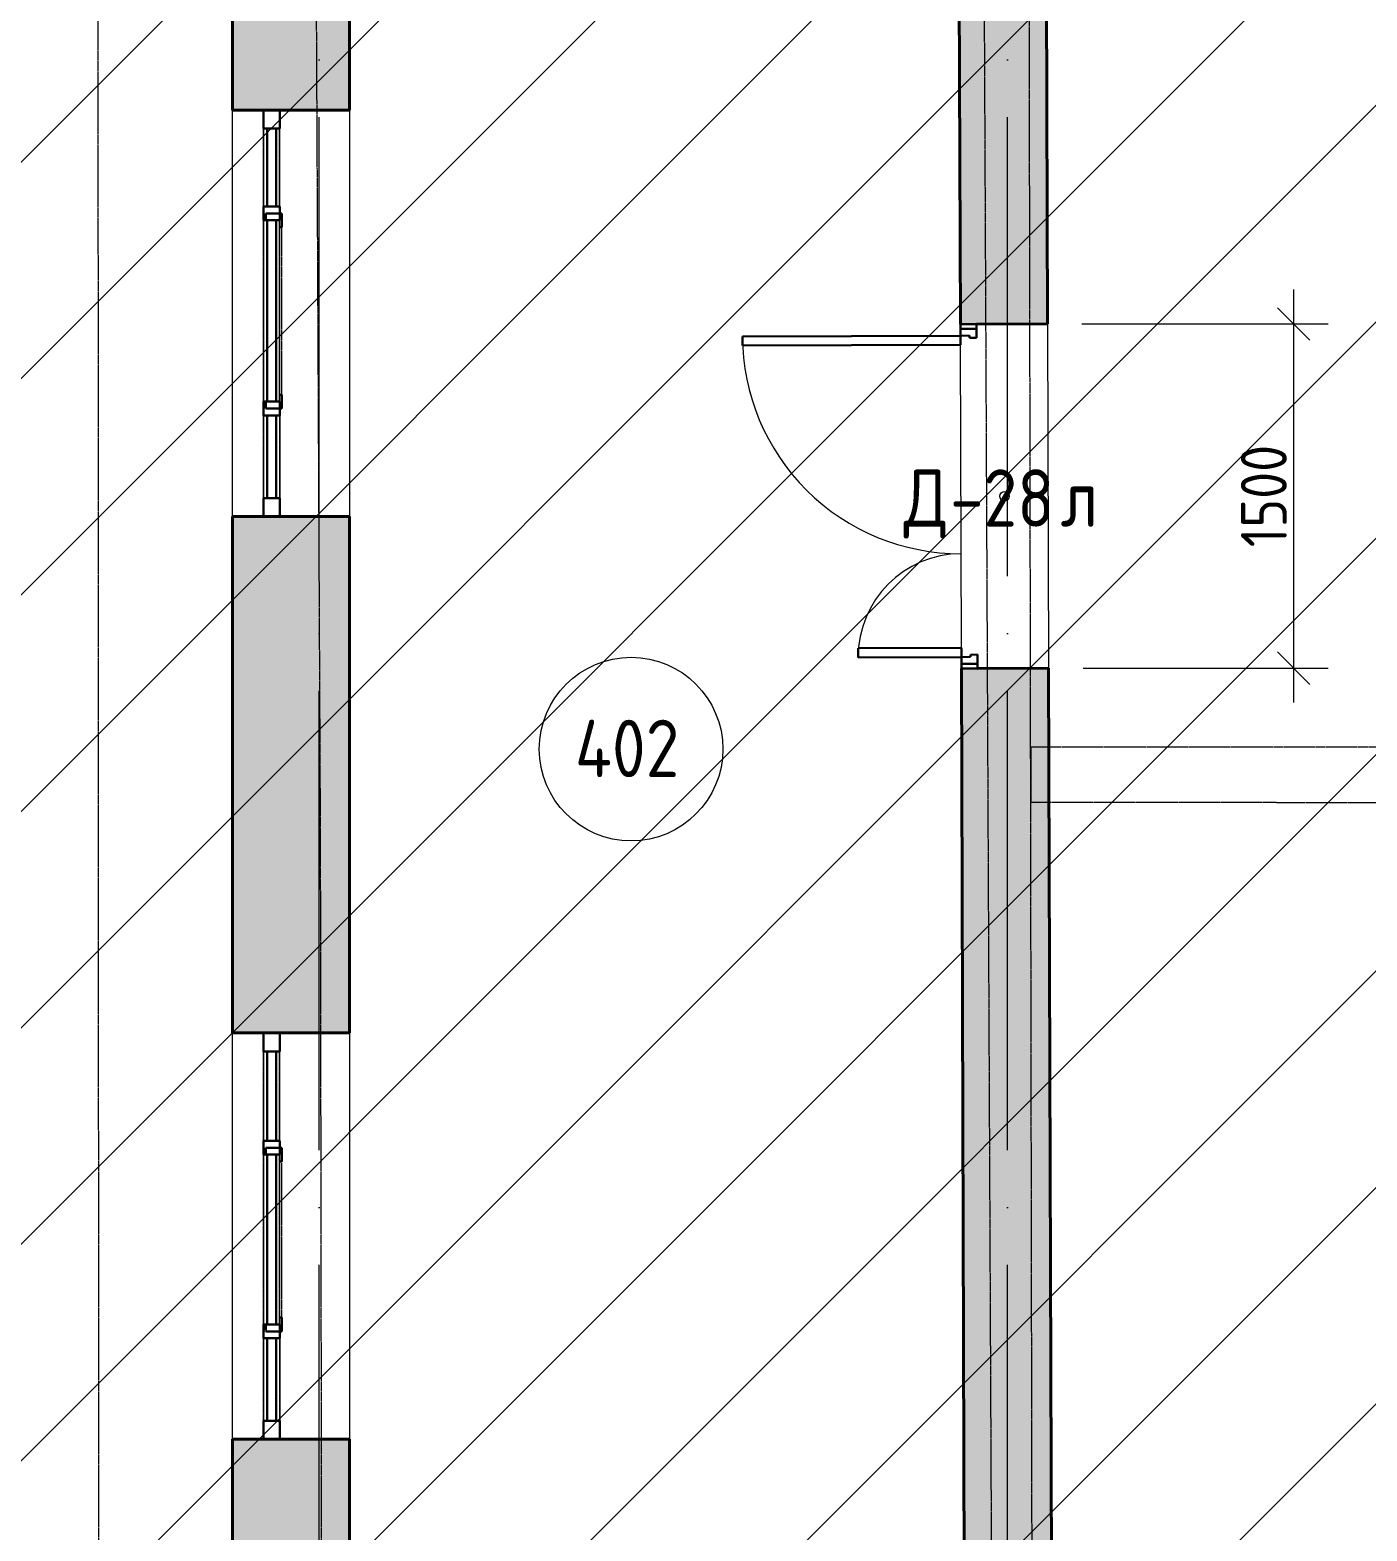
# Model space of a CAD drawing. Header units: millimetres. Extents: x 3050 to 430575, y -569542 to 36130.
# Drawn here: x 324570 to 330397, y -404956 to -398417 of the extents above; entities that cross this region are included whole.
import ezdxf

# ---------------------------------------------------------------- set-up
doc = ezdxf.new("R2010")
doc.units = ezdxf.units.MM
doc.linetypes.add('ADSK_Линия сетки', pattern=[25, 20, -2.5, 0, -2.5])
doc.linetypes.add('ADSK_Сверху', pattern=[4.5, 3, -1.5])
for name, color, linetype, lineweight in [('_ Окна', 7, 'Continuous', 30), ('Витраж', 7, 'Continuous', 18), ('Двери', 7, 'Continuous', 18), ('Каркас', 7, 'Continuous', 18), ('Крыша', 7, 'Continuous', 18), ('Марки дверей', 7, 'Continuous', 20), ('Марки помещений', 7, 'Continuous', 20), ('Окна', 7, 'Continuous', 18), ('Оси', 7, 'Continuous', 9), ('Панели витража', 7, 'Continuous', 18), ('Перекрытие', 7, 'Continuous', 18), ('Размеры', 7, 'Continuous', 9), ('Стены внутренние', 7, 'Continuous', 18), ('Стены наружные', 7, 'Continuous', 18)]:
    doc.layers.add(name, color=color, linetype=linetype, lineweight=lineweight)
doc.layers.add('Линии', color=7, linetype='Continuous', lineweight=9, true_color=0x00a600)
doc.styles.add('GOST Common', font='GOST_Common.ttf', dxfattribs={"width": 0.9, "height": 200})
doc.styles.add('GOST Common_2', font='GOST_Common.ttf', dxfattribs={"width": 0.9, "height": 250})
doc.dimstyles.new('ADSK_Основной_2_5_мм', dxfattribs={"dimscale": 304.8, "dimtxt": 251.428749, "dimasz": 0.463911, "dimexe": 0.492126, "dimexo": 0.492126, "dimgap": 0.098425, "dimtad": 1, "dimdec": 1, "dimrnd": 0.1, "dimdsep": 46, "dimtxsty": 'GOST Common', "dimblk1": 'OBLIQUE', "dimblk2": 'OBLIQUE', "dimsah": 1, "dimcen": 0.09, "dimdle": 0.492126, "dimazin": 2, "dimtfac": 1, "dimtdec": 4, "dimtix": 1, "dimtmove": 0, "dimatfit": 3, "dimfxl": 1, "dimtvp": 1, "dimtfill": 1, "dimtolj": 1, "dimtzin": 0, "dimlwd": 20, "dimlwe": 20, "dimarcsym": 2})

# ---------------------------------------------------------------- blocks, each defined once
blk = doc.blocks.new('ADSK_БалкаЖБ_Прямоугольная - 241_5х432мм-861375-04 План 4-го этажа маркировочный')
at = {"layer": 'Каркас', "color": 253, "linetype": 'ADSK_Сверху', "true_color": 0xaaaaaa}
for p, q in [((-3172.3, 120.7), (-3172.3, -120.8)), ((-3172.3, 120.7), (3172.3, 120.7)), ((3172.3, -120.8), (3172.3, 120.7)), ((-3172.3, -120.8), (3172.3, -120.8))]:
    blk.add_line(p, q, dxfattribs=at)
at = {"layer": 'Каркас', "color": 253, "linetype": 'ADSK_Сверху', "true_color": 0xb2b2b2}
for p, q in [((3172.3, 120.7), (3172.3, 0)), ((-3172.3, -120.8), (-3172.3, 0))]:
    blk.add_line(p, q, dxfattribs=at)
blk = doc.blocks.new('Прямоугольный импост - 70х20_60мм-1426885-04 План 4-го этажа маркировочный')
at = {"layer": 'Витраж', "color": 253, "linetype": 'ADSK_Сверху', "true_color": 0xaaaaaa}
for p, q in [((-6073.8, 23884.9), (-6143.8, 23884.9)), ((-6143.8, 23804.9), (-6143.8, 23884.9)), ((-6073.8, 23804.9), (-6073.8, 23884.9)), ((-6143.8, 23384.9), (-6143.8, 23414.9)), ((-6073.8, 23384.9), (-6073.8, 23414.9))]:
    blk.add_line(p, q, dxfattribs=at)
blk = doc.blocks.new('Прямоугольный импост - 70х20_60мм-1424482-04 План 4-го этажа маркировочный')
at = {"layer": 'Витраж', "color": 253, "linetype": 'ADSK_Сверху', "true_color": 0xaaaaaa}
for p, q in [((-80, 35), (0, 35)), ((0, 35), (0, -35)), ((0, -35), (-80, -35))]:
    blk.add_line(p, q, dxfattribs=at)
blk = doc.blocks.new('Прямоугольный импост - 70х20_60мм-1424483-04 План 4-го этажа маркировочный')
at = {"layer": 'Витраж', "color": 253, "linetype": 'ADSK_Сверху', "true_color": 0xaaaaaa}
for p, q in [((0, 35), (-80, 35)), ((0, -35), (0, 35)), ((-80, -35), (0, -35))]:
    blk.add_line(p, q, dxfattribs=at)
blk = doc.blocks.new('Прямоугольный импост - 70х20_60мм-1225850-04 План 4-го этажа маркировочный')
at = {"layer": 'Витраж', "color": 253, "linetype": 'ADSK_Сверху', "true_color": 0xaaaaaa}
for p, q in [((-6143.8, 23354.9), (-6143.8, 23384.9)), ((-6073.8, 23354.9), (-6073.8, 23384.9)), ((-6143.8, 22584.9), (-6143.8, 22614.9)), ((-6073.8, 22584.9), (-6073.8, 22614.9))]:
    blk.add_line(p, q, dxfattribs=at)
blk = doc.blocks.new('Витраж-тент со смещением вовне - 60мм 30 сдвиг-1466943-04 План 4-го этажа маркировочный')
at = {"layer": '_ Окна', "color": 253, "linetype": 'ADSK_Сверху', "true_color": 0xaaaaaa}
for p, q in [((-400, 25), (-400, -45)), ((-400, 25), (-370, 25)), ((-400, -45), (-400, 25)), ((400, 25), (370, 25)), ((400, -45), (400, 25)), ((400, -45), (400, 25)), ((-340, -45), (-400, -45)), ((-340, -35), (-340, -45)), ((340, -35), (340, -45)), ((340, -45), (400, -45))]:
    blk.add_line(p, q, dxfattribs=at)
at = {"layer": 'Окна', "color": 253, "linetype": 'ADSK_Сверху', "true_color": 0xaaaaaa}
blk.add_line((-340, -45), (340, -45), dxfattribs=at)
blk = doc.blocks.new('Прямоугольный импост - 70х20_60мм-1225113-04 План 4-го этажа маркировочный')
at = {"layer": 'Витраж', "color": 253, "linetype": 'ADSK_Сверху', "true_color": 0xaaaaaa}
for p, q in [((41084.5, 2434.5), (41054.5, 2434.5)), ((41524.5, 2434.5), (41444.5, 2434.5)), ((41524.5, 2364.5), (41524.5, 2434.5)), ((41084.5, 2364.5), (41054.5, 2364.5)), ((41524.5, 2364.5), (41444.5, 2364.5))]:
    blk.add_line(p, q, dxfattribs=at)
blk = doc.blocks.new('Прямоугольный импост - 70х60мм-1424480-04 План 4-го этажа маркировочный')
at = {"layer": 'Витраж', "color": 253, "linetype": 'ADSK_Сверху', "true_color": 0xaaaaaa}
for p, q in [((-30, 35), (30, 35)), ((30, -35), (-30, -35))]:
    blk.add_line(p, q, dxfattribs=at)
blk = doc.blocks.new('Прямоугольный импост - 70х60мм-1225009-04 План 4-го этажа маркировочный')
at = {"layer": 'Витраж', "color": 253, "linetype": 'ADSK_Сверху', "true_color": 0xaaaaaa}
for p, q in [((41084.5, 2434.5), (41084.5, 2364.5)), ((41444.5, 2434.5), (41084.5, 2434.5)), ((41444.5, 2364.5), (41444.5, 2434.5)), ((41444.5, 2364.5), (41084.5, 2364.5))]:
    blk.add_line(p, q, dxfattribs=at)
blk = doc.blocks.new('Прямоугольный импост - 70х60мм-1426887-04 План 4-го этажа маркировочный')
at = {"layer": 'Витраж', "color": 253, "linetype": 'ADSK_Сверху', "true_color": 0xaaaaaa}
for p, q in [((-6073.8, 23804.9), (-6143.8, 23804.9)), ((-6143.8, 23414.9), (-6143.8, 23804.9)), ((-6073.8, 23414.9), (-6073.8, 23804.9)), ((-6143.8, 23414.9), (-6073.8, 23414.9))]:
    blk.add_line(p, q, dxfattribs=at)
blk = doc.blocks.new('Прямоугольный импост - 70х60мм-1229542-04 План 4-го этажа маркировочный')
at = {"layer": 'Витраж', "color": 253, "linetype": 'ADSK_Сверху', "true_color": 0xaaaaaa}
for p, q in [((-6073.8, 23354.9), (-6143.8, 23354.9)), ((-6143.8, 22614.9), (-6143.8, 23354.9)), ((-6073.8, 22614.9), (-6073.8, 23354.9)), ((-6143.8, 22614.9), (-6073.8, 22614.9))]:
    blk.add_line(p, q, dxfattribs=at)
blk = doc.blocks.new('Прямоугольный импост - 70х20_60мм-1425107-04 План 4-го этажа маркировочный')
at = {"layer": 'Витраж', "color": 253, "linetype": 'ADSK_Сверху', "true_color": 0xaaaaaa}
for p, q in [((-6073.8, 27832.2), (-6143.8, 27832.2)), ((-6143.8, 27752.2), (-6143.8, 27832.2)), ((-6073.8, 27752.2), (-6073.8, 27832.2)), ((-6143.8, 27382.2), (-6143.8, 27412.2)), ((-6073.8, 27382.2), (-6073.8, 27412.2))]:
    blk.add_line(p, q, dxfattribs=at)
blk = doc.blocks.new('Прямоугольный импост - 70х20_60мм-1258642-04 План 4-го этажа маркировочный')
at = {"layer": 'Витраж', "color": 253, "linetype": 'ADSK_Сверху', "true_color": 0xaaaaaa}
for p, q in [((-80, 35), (0, 35)), ((0, 35), (0, -35)), ((0, -35), (-80, -35))]:
    blk.add_line(p, q, dxfattribs=at)
blk = doc.blocks.new('Прямоугольный импост - 70х20_60мм-1258643-04 План 4-го этажа маркировочный')
at = {"layer": 'Витраж', "color": 253, "linetype": 'ADSK_Сверху', "true_color": 0xaaaaaa}
for p, q in [((0, 35), (-80, 35)), ((0, -35), (0, 35)), ((-80, -35), (0, -35))]:
    blk.add_line(p, q, dxfattribs=at)
blk = doc.blocks.new('Прямоугольный импост - 70х20_60мм-1243038-04 План 4-го этажа маркировочный')
at = {"layer": 'Витраж', "color": 253, "linetype": 'ADSK_Сверху', "true_color": 0xaaaaaa}
for p, q in [((-6143.8, 27352.2), (-6143.8, 27382.2)), ((-6073.8, 27352.2), (-6073.8, 27382.2)), ((-6143.8, 26532.2), (-6143.8, 26562.2)), ((-6073.8, 26532.2), (-6073.8, 26562.2))]:
    blk.add_line(p, q, dxfattribs=at)
blk = doc.blocks.new('Витраж-тент со смещением вовне - 60мм 30 сдвиг-1466951-04 План 4-го этажа маркировочный')
at = {"layer": '_ Окна', "color": 253, "linetype": 'ADSK_Сверху', "true_color": 0xaaaaaa}
for p, q in [((-425, 25), (-425, -45)), ((-425, 25), (-395, 25)), ((-425, -45), (-425, 25)), ((425, 25), (395, 25)), ((425, -45), (425, 25)), ((425, -45), (425, 25)), ((-365, -45), (-425, -45)), ((-365, -35), (-365, -45)), ((365, -35), (365, -45)), ((365, -45), (425, -45))]:
    blk.add_line(p, q, dxfattribs=at)
at = {"layer": 'Окна', "color": 253, "linetype": 'ADSK_Сверху', "true_color": 0xaaaaaa}
blk.add_line((-365, -45), (365, -45), dxfattribs=at)
blk = doc.blocks.new('Прямоугольный импост - 70х60мм-1258640-04 План 4-го этажа маркировочный')
at = {"layer": 'Витраж', "color": 253, "linetype": 'ADSK_Сверху', "true_color": 0xaaaaaa}
for p, q in [((-30, 35), (30, 35)), ((30, -35), (-30, -35))]:
    blk.add_line(p, q, dxfattribs=at)
blk = doc.blocks.new('Прямоугольный импост - 70х60мм-1425109-04 План 4-го этажа маркировочный')
at = {"layer": 'Витраж', "color": 253, "linetype": 'ADSK_Сверху', "true_color": 0xaaaaaa}
for p, q in [((-6073.8, 27752.2), (-6143.8, 27752.2)), ((-6143.8, 27412.2), (-6143.8, 27752.2)), ((-6073.8, 27412.2), (-6073.8, 27752.2)), ((-6143.8, 27412.2), (-6073.8, 27412.2))]:
    blk.add_line(p, q, dxfattribs=at)
blk = doc.blocks.new('Прямоугольный импост - 70х60мм-1243040-04 План 4-го этажа маркировочный')
at = {"layer": 'Витраж', "color": 253, "linetype": 'ADSK_Сверху', "true_color": 0xaaaaaa}
for p, q in [((-6073.8, 27352.2), (-6143.8, 27352.2)), ((-6143.8, 26562.2), (-6143.8, 27352.2)), ((-6073.8, 26562.2), (-6073.8, 27352.2)), ((-6143.8, 26562.2), (-6073.8, 26562.2))]:
    blk.add_line(p, q, dxfattribs=at)
blk = doc.blocks.new('Системная панель - _AR_Стекло_40мм_привязка по центру-V125-04 План 4-го этажа маркировочный')
at = {"layer": 'Панели витража', "lineweight": 30}
for p, q in [((180, 20), (-180, 20)), ((-180, 20), (-180, -20)), ((180, -20), (180, 20)), ((-180, -20), (180, -20))]:
    blk.add_line(p, q, dxfattribs=at)
blk = doc.blocks.new('Прямоугольный импост - 70х40_60мм-1229682-04 План 4-го этажа маркировочный')
at = {"layer": 'Витраж'}
for p, q in [((41084.5, 2434.5), (41444.5, 2434.5)), ((41084.5, 2364.5), (41444.5, 2364.5))]:
    blk.add_line(p, q, dxfattribs=at)
blk = doc.blocks.new('Прямоугольный импост - 70х20_60мм-V126-04 План 4-го этажа маркировочный')
at = {"layer": 'Витраж', "lineweight": 30}
for p, q in [((-80, 35), (0, 35)), ((-80, -35), (-80, 35)), ((0, 35), (0, -35)), ((0, -35), (-80, -35))]:
    blk.add_line(p, q, dxfattribs=at)
blk = doc.blocks.new('Прямоугольный импост - 70х20_60мм-V127-04 План 4-го этажа маркировочный')
at = {"layer": 'Витраж', "lineweight": 30}
for p, q in [((0, 35), (-80, 35)), ((-80, 35), (-80, -35)), ((0, -35), (0, 35)), ((-80, -35), (0, -35))]:
    blk.add_line(p, q, dxfattribs=at)
blk = doc.blocks.new('Системная панель - _AR_Стекло_40мм_привязка по центру-V128-04 План 4-го этажа маркировочный')
at = {"layer": 'Панели витража', "lineweight": 30}
for p, q in [((195, 20), (-195, 20)), ((-195, 20), (-195, -20)), ((195, -20), (195, 20)), ((-195, -20), (195, -20))]:
    blk.add_line(p, q, dxfattribs=at)
blk = doc.blocks.new('Прямоугольный импост - 70х40_60мм-1426886-04 План 4-го этажа маркировочный')
at = {"layer": 'Витраж'}
for p, q in [((-6143.8, 23804.9), (-6143.8, 23414.9)), ((-6073.8, 23804.9), (-6073.8, 23414.9))]:
    blk.add_line(p, q, dxfattribs=at)
blk = doc.blocks.new('Системная панель - _AR_Стекло_40мм_привязка по центру-V129-04 План 4-го этажа маркировочный')
at = {"layer": 'Панели витража', "lineweight": 30}
for p, q in [((370, 20), (-370, 20)), ((-370, 20), (-370, -20)), ((370, -20), (370, 20)), ((-370, -20), (370, -20))]:
    blk.add_line(p, q, dxfattribs=at)
blk = doc.blocks.new('Прямоугольный импост - 70х40_60мм-1229684-04 План 4-го этажа маркировочный')
at = {"layer": 'Витраж'}
for p, q in [((-6143.8, 23354.9), (-6143.8, 22614.9)), ((-6073.8, 23354.9), (-6073.8, 22614.9))]:
    blk.add_line(p, q, dxfattribs=at)
blk = doc.blocks.new('Прямоугольный импост - 70х60мм-V130-04 План 4-го этажа маркировочный')
at = {"layer": 'Витраж', "lineweight": 30}
for p, q in [((-30, 35), (30, 35)), ((-30, -35), (-30, 35)), ((30, 35), (30, -35)), ((30, -35), (-30, -35))]:
    blk.add_line(p, q, dxfattribs=at)
blk = doc.blocks.new('Системная панель - _AR_Стекло_40мм_привязка по центру-V137-04 План 4-го этажа маркировочный')
at = {"layer": 'Панели витража', "lineweight": 30}
for p, q in [((170, 20), (-170, 20)), ((-170, 20), (-170, -20)), ((170, -20), (170, 20)), ((-170, -20), (170, -20))]:
    blk.add_line(p, q, dxfattribs=at)
blk = doc.blocks.new('Прямоугольный импост - 70х40_60мм-1425108-04 План 4-го этажа маркировочный')
at = {"layer": 'Витраж'}
for p, q in [((-6143.8, 27752.2), (-6143.8, 27412.2)), ((-6073.8, 27752.2), (-6073.8, 27412.2))]:
    blk.add_line(p, q, dxfattribs=at)
blk = doc.blocks.new('Системная панель - _AR_Стекло_40мм_привязка по центру-V138-04 План 4-го этажа маркировочный')
at = {"layer": 'Панели витража', "lineweight": 30}
for p, q in [((395, 20), (-395, 20)), ((-395, 20), (-395, -20)), ((395, -20), (395, 20)), ((-395, -20), (395, -20))]:
    blk.add_line(p, q, dxfattribs=at)
blk = doc.blocks.new('Прямоугольный импост - 70х40_60мм-V72-04 План 4-го этажа маркировочный')
at = {"layer": 'Витраж'}
for p, q in [((-6143.8, 35422.3), (-6143.8, 34632.3)), ((-6073.8, 35422.3), (-6073.8, 34632.3))]:
    blk.add_line(p, q, dxfattribs=at)
blk = doc.blocks.new('AC_Дверь_Двупольная - Д-28л 1500х2200h-V180-04 План 4-го этажа маркировочный')
at = {"layer": 'Двери', "lineweight": 30}
for p, q in [((700, 1140), (660, 1140)), ((660, 1140), (660, 190)), ((700, 190), (700, 1140)), ((-700, 640), (-660, 640)), ((-700, 190), (-700, 640)), ((-660, 640), (-660, 190)), ((-750, 190), (-730, 190)), ((-750, 120), (-750, 190)), ((-730, 190), (-700, 190)), ((-730, 120), (-730, 190)), ((-730, 190), (-730, 120)), ((-660, 190), (-700, 190)), ((-700, 190), (-700, 150)), ((-700, 150), (-690, 150)), ((-690, 150), (-690, 120)), ((660, 190), (700, 190)), ((700, 150), (690, 150)), ((690, 150), (690, 120)), ((730, 190), (700, 190)), ((700, 190), (700, 150)), ((730, 120), (730, 190)), ((750, 190), (730, 190)), ((730, 190), (730, 120)), ((750, 120), (750, 190)), ((-730, 120), (-750, 120)), ((-690, 120), (-730, 120)), ((690, 120), (730, 120)), ((730, 120), (750, 120))]:
    blk.add_line(p, q, dxfattribs=at)
at = {"layer": 'Двери'}
for centre, radius, start, end in [((700, 190), 950, 90, 180), ((-700, 190), 450, 360, 90)]:
    blk.add_arc(centre, radius, start, end, dxfattribs=at)
blk = doc.blocks.new('ADSK_Марка_Дверь - Типоразмер_ADSK_Марка-58376-04 План 4-го этажа маркировочный')
at = {"layer": 'Марки дверей', "lineweight": 9}
blk.add_circle((0, 0), 0.2, dxfattribs=at)
blk = doc.blocks.new('ADSK_Марка_Помещение_ОдноЗначение - Номер-247393-04 План 4-го этажа маркировочный')
at = {"layer": 'Марки помещений'}
blk.add_circle((0, 0), 4, dxfattribs=at)
blk = doc.blocks.new('_Oblique')
at = {"color": 0, "linetype": 'ByBlock', "lineweight": -2}
blk.add_line((-0.5, -0.5), (0.5, 0.5), dxfattribs=at)
blk = doc.blocks.new('*D9957')
at = {"layer": 'Defpoints', "color": 0, "lineweight": 40, "transparency": 16777216}
for p in [(329004.4, -399697.2), (330077.1, -399697.2), (329009.1, -401197.1)]:
    blk.add_point(p, dxfattribs=at)
at = {"layer": 'Размеры', "color": 0, "lineweight": 20, "transparency": 16777216}
for p, q in [((330077.1, -401347.1), (330077.1, -399547.2)), ((329154.4, -399697.2), (330227.1, -399697.2)), ((329159.1, -401197.1), (330227.1, -401197.1))]:
    blk.add_line(p, q, dxfattribs=at)
at = {"layer": 'Размеры', "color": 0, "lineweight": 20, "transparency": 16777216, "xscale": 141.4, "yscale": 141.4, "zscale": 141.4}
for p, rotation in [((330077.1, -399697.2), 90), ((330077.1, -401197.1), 270)]:
    blk.add_blockref('_Oblique', p, dxfattribs=dict(at, rotation=rotation))
at = {"layer": 'Размеры', "color": 0, "lineweight": 20, "transparency": 16777216, "insert": (329947.1, -400447.1), "char_height": 200, "width": 700.591, "attachment_point": 5, "rotation": 90, "style": 'GOST Common', "bg_fill": 3, "box_fill_scale": 1.1, "bg_fill_color": 256, "bg_fill_true_color": 13158600, "bg_fill_transparency": 0}
blk.add_mtext('\\A1;1500', dxfattribs=at)

msp = doc.modelspace()

# ---------------------------------------------------------------- hatches: boundary and pattern name
at = {"layer": 'Стены внутренние', "true_color": 0xc0c0c0}
h = msp.add_hatch(color=9, dxfattribs=at)
h.paths.add_polyline_path([(329036.05, -409730.27), (329031.55, -408305.58), (328651.55, -408306.78), (328656.05, -409728.51), (329001.65, -409730.11)])
h.paths.add_polyline_path([(328647.24, -406942.8), (329027.24, -406941.6), (329026.45, -406691.6), (328646.45, -406692.8), (328647.24, -406941.6)])
h.paths.add_polyline_path([(328641.72, -405192.81), (329021.71, -405191.61), (329009.09, -401197.15), (328629.09, -401198.35), (328634.35, -402862.66)])
h.paths.add_polyline_path([(328624.35, -399698.35), (329004.35, -399697.15), (328985.54, -393743.77), (328605.53, -393739.47), (328615.16, -396787.41)])
at = {"layer": 'Стены наружные', "true_color": 0xc0c0c0}
h = msp.add_hatch(color=9, dxfattribs=at)
h.paths.add_polyline_path([(325806.22, -409687.86), (325962.82, -409687.86), (325962.82, -408641.64), (325452.82, -408641.64), (325452.82, -409687.86)])
h.paths.add_polyline_path([(325806.22, -406871.64), (325962.82, -406871.64), (325962.82, -404556.35), (325452.82, -404556.35), (325452.82, -406871.64)])
h.paths.add_polyline_path([(325452.82, -402786.35), (325962.82, -402786.35), (325962.82, -400535.66), (325452.82, -400535.66), (325452.82, -401343.85)])
h.paths.add_polyline_path([(325806.22, -398765.66), (325962.82, -398765.66), (325962.82, -396469.46), (325452.82, -396469.46), (325452.82, -398765.66)])
h.paths.add_polyline_path([(325806.22, -394699.46), (325962.82, -394699.46), (325962.82, -387372.71), (325452.82, -387372.71), (325452.82, -394699.46)])

# ---------------------------------------------------------------- linework, layer by layer
at = {"layer": 'Крыша', "color": 253, "linetype": 'ADSK_Сверху', "true_color": 0xaaaaaa, "flags": 128}
msp.add_lwpolyline([(324871.2, -409057.66), (324870.24, -406537.74), (324869.28, -404017.82), (324868.32, -401497.89), (324867.36, -398977.97), (324866.4, -396458.04), (324865.44, -393938.12), (324864.48, -391418.2), (324863.53, -388898.27), (324862.57, -386378.35)], dxfattribs=at)
at = {"layer": 'Линии', "color": 8, "lineweight": 18, "true_color": 0x808080}
for p, q in [((329004.35, -399697.15), (329009.09, -401197.15)), ((328628.81, -401108.35), (328624.64, -399788.35))]:
    msp.add_line(p, q, dxfattribs=at)
at = {"layer": 'Оси', "linetype": 'ADSK_Линия сетки', "ltscale": 100}
for p, q in [((325829.52, -435797.51), (325829.52, -386087.13)), ((328829.52, -435797.51), (328829.52, -386087.13))]:
    msp.add_line(p, q, dxfattribs=at)
at = {"layer": 'Перекрытие', "color": 9, "linetype": 'ADSK_Сверху', "true_color": 0xaad4d4}
for p, q in [((325836.18, -401951.92), (325795.85, -393636.53)), ((328706.75, -393664), (328781.23, -409833.16)), ((328945.18, -409826.04), (328923.98, -397670.49)), ((325847.87, -409855.61), (325836.18, -401951.92))]:
    msp.add_line(p, q, dxfattribs=at)
at = {"layer": 'Стены внутренние', "lineweight": 40}
for p, q in [((328605.53, -393739.47), (328624.35, -399698.35)), ((329004.35, -399697.15), (328985.54, -393743.77)), ((328694.35, -399698.13), (329004.35, -399697.15)), ((328629.09, -401198.35), (328641.72, -405192.81)), ((329009.09, -401197.15), (328699.09, -401198.13)), ((329021.71, -405191.61), (329009.09, -401197.15))]:
    msp.add_line(p, q, dxfattribs=at)
at = {"layer": 'Стены наружные', "lineweight": 40}
for p, q in [((325452.82, -396469.46), (325452.82, -398765.66)), ((325962.82, -398765.66), (325962.82, -396469.46)), ((325452.82, -398765.66), (325962.82, -398765.66)), ((325452.82, -400535.66), (325452.82, -402786.35)), ((325962.82, -400535.66), (325452.82, -400535.66)), ((325962.82, -402786.35), (325962.82, -400535.66)), ((325452.82, -402786.35), (325962.82, -402786.35)), ((325452.82, -404556.35), (325452.82, -406871.64)), ((325962.82, -404556.35), (325452.82, -404556.35)), ((325962.82, -406871.64), (325962.82, -404556.35))]:
    msp.add_line(p, q, dxfattribs=at)
at = {"layer": 'Стены наружные'}
for p, q in [((325452.82, -400535.66), (325452.82, -398765.66)), ((325962.82, -398765.66), (325962.82, -400535.66)), ((325452.82, -404556.35), (325452.82, -402786.35)), ((325962.82, -402786.35), (325962.82, -404556.35))]:
    msp.add_line(p, q, dxfattribs=at)

# ---------------------------------------------------------------- block references
at = {"layer": '_ Окна', "color": 253, "linetype": 'ADSK_Сверху', "true_color": 0xaaaaaa}
for name, p, rotation in [('Витраж-тент со смещением вовне - 60мм 30 сдвиг-1466951-04 План 4-го этажа маркировочный', (325622.82, -399640.66), 89.99999999999974), ('Витраж-тент со смещением вовне - 60мм 30 сдвиг-1466943-04 План 4-го этажа маркировочный', (325622.82, -403686.35), 89.9999999999992)]:
    msp.add_blockref(name, p, dxfattribs=dict(at, rotation=rotation))
at = {"layer": 'Витраж', "color": 253, "linetype": 'ADSK_Сверху', "true_color": 0xaaaaaa}
for name, p in [('Прямоугольный импост - 70х20_60мм-1425107-04 План 4-го этажа маркировочный', (331731.57, -426597.9)), ('Прямоугольный импост - 70х60мм-1425109-04 План 4-го этажа маркировочный', (331731.57, -426597.9)), ('Прямоугольный импост - 70х20_60мм-1243038-04 План 4-го этажа маркировочный', (331731.57, -426597.9)), ('Прямоугольный импост - 70х60мм-1243040-04 План 4-го этажа маркировочный', (331731.57, -426597.9)), ('Прямоугольный импост - 70х20_60мм-1426885-04 План 4-го этажа маркировочный', (331731.57, -426671.29)), ('Прямоугольный импост - 70х60мм-1426887-04 План 4-го этажа маркировочный', (331731.57, -426671.29)), ('Прямоугольный импост - 70х20_60мм-1225850-04 План 4-го этажа маркировочный', (331731.57, -426671.29)), ('Прямоугольный импост - 70х60мм-1229542-04 План 4-го этажа маркировочный', (331731.57, -426671.29))]:
    msp.add_blockref(name, p, dxfattribs=at)
at = {"layer": 'Витраж', "color": 253, "linetype": 'ADSK_Сверху', "true_color": 0xaaaaaa, "extrusion": (0, 0, -1)}
for name, p, rotation in [('Прямоугольный импост - 70х20_60мм-1258642-04 План 4-го этажа маркировочный', (-325622.82, -398765.66), 90.00000000000026), ('Прямоугольный импост - 70х60мм-1258640-04 План 4-го этажа маркировочный', (-325622.82, -399215.66), 90.00000000000026), ('Прямоугольный импост - 70х60мм-1258640-04 План 4-го этажа маркировочный', (-325622.82, -400065.66), 90.00000000000026), ('Прямоугольный импост - 70х20_60мм-1424482-04 План 4-го этажа маркировочный', (-325622.82, -402786.35), 90.00000000000081), ('Прямоугольный импост - 70х60мм-1424480-04 План 4-го этажа маркировочный', (-325622.82, -403286.35), 90.00000000000081), ('Прямоугольный импост - 70х60мм-1424480-04 План 4-го этажа маркировочный', (-325622.82, -404086.35), 90.00000000000081)]:
    msp.add_blockref(name, p, dxfattribs=dict(at, rotation=rotation))
at = {"layer": 'Витраж', "extrusion": (0, 0, -1)}
for name, p, rotation in [('Прямоугольный импост - 70х20_60мм-V126-04 План 4-го этажа маркировочный', (-325622.82, -398765.66), 90.00000000000026), ('Прямоугольный импост - 70х60мм-V130-04 План 4-го этажа маркировочный', (-325622.82, -399215.66), 90.00000000000026), ('Прямоугольный импост - 70х60мм-V130-04 План 4-го этажа маркировочный', (-325622.82, -400065.66), 90.00000000000026), ('Прямоугольный импост - 70х20_60мм-V126-04 План 4-го этажа маркировочный', (-325622.82, -402786.35), 90.00000000000081), ('Прямоугольный импост - 70х60мм-V130-04 План 4-го этажа маркировочный', (-325622.82, -403286.35), 90.00000000000081), ('Прямоугольный импост - 70х60мм-V130-04 План 4-го этажа маркировочный', (-325622.82, -404086.35), 90.00000000000081)]:
    msp.add_blockref(name, p, dxfattribs=dict(at, rotation=rotation))
at = {"layer": 'Витраж'}
for name, p in [('Прямоугольный импост - 70х40_60мм-1425108-04 План 4-го этажа маркировочный', (331731.57, -426597.9)), ('Прямоугольный импост - 70х40_60мм-V72-04 План 4-го этажа маркировочный', (331731.57, -434668.01)), ('Прямоугольный импост - 70х40_60мм-1426886-04 План 4-го этажа маркировочный', (331731.57, -426671.29)), ('Прямоугольный импост - 70х40_60мм-1229684-04 План 4-го этажа маркировочный', (331731.57, -426671.29))]:
    msp.add_blockref(name, p, dxfattribs=at)
at = {"layer": 'Витраж', "color": 253, "linetype": 'ADSK_Сверху', "true_color": 0xaaaaaa}
for name, p, rotation in [('Прямоугольный импост - 70х20_60мм-1225113-04 План 4-го этажа маркировочный', (323223.31, -359011.21), 270), ('Прямоугольный импост - 70х60мм-1225009-04 План 4-го этажа маркировочный', (323223.31, -359011.21), 270), ('Прямоугольный импост - 70х20_60мм-1258643-04 План 4-го этажа маркировочный', (325622.82, -400535.66), 269.9999999999997), ('Прямоугольный импост - 70х20_60мм-1225113-04 План 4-го этажа маркировочный', (323223.31, -363031.9), 269.9999999999989), ('Прямоугольный импост - 70х60мм-1225009-04 План 4-го этажа маркировочный', (323223.31, -363031.9), 269.9999999999989), ('Прямоугольный импост - 70х20_60мм-1424483-04 План 4-го этажа маркировочный', (325622.82, -404556.35), 269.9999999999992)]:
    msp.add_blockref(name, p, dxfattribs=dict(at, rotation=rotation))
at = {"layer": 'Витраж'}
for name, p, rotation in [('Прямоугольный импост - 70х40_60мм-1229682-04 План 4-го этажа маркировочный', (323223.31, -359011.21), 270), ('Прямоугольный импост - 70х20_60мм-V127-04 План 4-го этажа маркировочный', (325622.82, -400535.66), 269.9999999999997), ('Прямоугольный импост - 70х40_60мм-1229682-04 План 4-го этажа маркировочный', (323223.31, -363031.9), 269.9999999999989), ('Прямоугольный импост - 70х20_60мм-V127-04 План 4-го этажа маркировочный', (325622.82, -404556.35), 269.9999999999992)]:
    msp.add_blockref(name, p, dxfattribs=dict(at, rotation=rotation))
at = {"layer": 'Двери', "rotation": 90.18103069396817}
msp.add_blockref('AC_Дверь_Двупольная - Д-28л 1500х2200h-V180-04 План 4-го этажа маркировочный', (328816.72, -400447.75), dxfattribs=at)
at = {"layer": 'Каркас', "color": 253, "linetype": 'ADSK_Сверху', "true_color": 0xaaaaaa, "rotation": 359.9899744919197}
msp.add_blockref('ADSK_БалкаЖБ_Прямоугольная - 241_5х432мм-861375-04 План 4-го этажа маркировочный', (332103.23, -401661.05), dxfattribs=at)
at = {"layer": 'Марки дверей', "xscale": 99.99999999999993, "yscale": 99.99999999999993, "zscale": 99.99999999999993}
msp.add_blockref('ADSK_Марка_Дверь - Типоразмер_ADSK_Марка-58376-04 План 4-го этажа маркировочный', (328816.72, -400447.75), dxfattribs=at)
at = {"layer": 'Марки помещений', "xscale": 99.99999999999993, "yscale": 99.99999999999993, "zscale": 99.99999999999993}
msp.add_blockref('ADSK_Марка_Помещение_ОдноЗначение - Номер-247393-04 План 4-го этажа маркировочный', (327189.42, -401549.46), dxfattribs=at)
at = {"layer": 'Панели витража'}
for name, p, rotation in [('Системная панель - _AR_Стекло_40мм_привязка по центру-V137-04 План 4-го этажа маркировочный', (325622.82, -399015.66), 89.99999999999974), ('Системная панель - _AR_Стекло_40мм_привязка по центру-V138-04 План 4-го этажа маркировочный', (325622.82, -399640.66), 89.99999999999974), ('Системная панель - _AR_Стекло_40мм_привязка по центру-V125-04 План 4-го этажа маркировочный', (325622.82, -400275.66), 89.99999999999974), ('Системная панель - _AR_Стекло_40мм_привязка по центру-V128-04 План 4-го этажа маркировочный', (325622.82, -403061.35), 89.9999999999992), ('Системная панель - _AR_Стекло_40мм_привязка по центру-V129-04 План 4-го этажа маркировочный', (325622.82, -403686.35), 89.9999999999992), ('Системная панель - _AR_Стекло_40мм_привязка по центру-V125-04 План 4-го этажа маркировочный', (325622.82, -404296.35), 89.9999999999992)]:
    msp.add_blockref(name, p, dxfattribs=dict(at, rotation=rotation))

# ---------------------------------------------------------------- texts
at = {"layer": 'Марки дверей', "lineweight": 9, "char_height": 250, "attachment_point": 1, "style": 'GOST Common_2'}
for s, insert, width in [('\\fGOST Common|b0|i0|c204|p34|;\\W.9;Д', (328376.89, -400330.74), 245.3164), ('-28', (328579.3, -400330.74), 584.4302), ('\\fGOST Common|b0|i0|c204|p34|;\\W.9;л', (329061.5, -400330.74), 194.8101)]:
    msp.add_mtext(s, dxfattribs=dict(at, insert=insert, width=width))
at = {"layer": 'Марки помещений', "lineweight": 9, "insert": (326944.62, -401421.74), "char_height": 250, "width": 606.0757, "attachment_point": 1, "style": 'GOST Common_2'}
msp.add_mtext('402', dxfattribs=at)

# ---------------------------------------------------------------- next in the draw order: dimensions: what is measured, and where the dimension line sits
at = {"layer": 'Размеры', "lineweight": 20}
dim = msp.add_linear_dim(base=(330077.07, -399697.15), p1=(329009.09, -401197.15), p2=(329004.35, -399697.15), angle=90, dimstyle='ADSK_Основной_2_5_мм', override={"dimpost": '<>', "dimfxl": 1500}, dxfattribs=at)
dim.commit()
dim.dimension.update_dxf_attribs({"geometry": '*D9957', "text_midpoint": (329947.07, -400447.15)})

# ---------------------------------------------------------------- next in the draw order: hatches: boundary and pattern name
at = {"lineweight": 13, "true_color": 0x636466}
h = msp.add_hatch(dxfattribs=at)
h.set_pattern_fill('ANSI31', color=251, scale=210)
h.set_pattern_definition([(45, (-1812091.45, -109463.3), (-471.46345, 471.46345), [])])
h.paths.add_polyline_path([(336184.02, -379783.78), (293385.25, -379662.32), (293385.25, -437206.01), (336184.02, -437327.46)])

doc.saveas('drawing.dxf')
